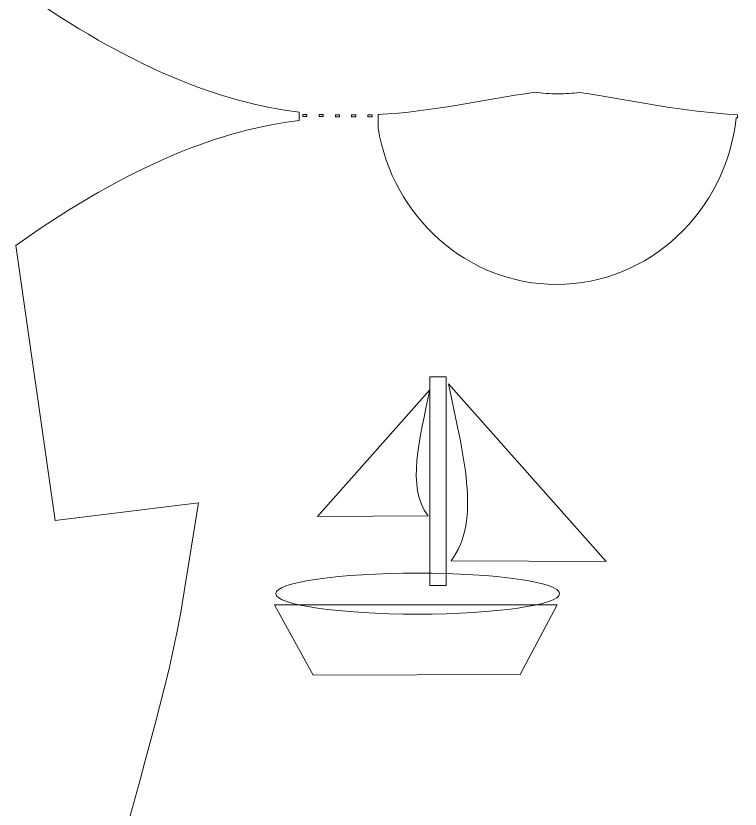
# Model space of a CAD drawing. Header units: centimetres. Extents: x -26.8 to 26.4, y -13.7 to 13.8.
# Drawn here: x 11.83 to 19.22, y -6.87 to 1.22 of the extents above; entities that cross this region are included whole.
import ezdxf

# ---------------------------------------------------------------- set-up
doc = ezdxf.new("R2010")
doc.units = ezdxf.units.CM
doc.header["$MEASUREMENT"] = 0
doc.layers.add('Layer 1', color=7, linetype='Continuous')

msp = doc.modelspace()

# ---------------------------------------------------------------- linework, layer by layer
at = {"layer": 'Layer 1', "color": 143, "lineweight": 20}
for points, knots in [([(15.42758, 13.68892), (15.42758, 13.68892), (15.29529, 13.29618), (15.29529, 13.29618), (15.29529, 13.29618), (15.40948, 13.09513), (15.47388, 12.87178), (15.47388, 12.63555), (15.47388, 12.63555), (15.47388, 11.76615), (14.61106, 11.06128), (13.54821, 11.06128), (13.54821, 11.06128), (13.31576, 11.06128), (13.09304, 11.09454), (12.88675, 11.15636), (12.88675, 11.15636), (12.14917, 9.17911), (13.12709, 7.3144), (13.51183, 5.27103), (13.51183, 5.27103), (13.51183, 5.27103), (13.6929, 4.13415), (13.6929, 4.13415), (13.6929, 4.13415), (13.6929, 4.13415), (12.23356, 4.31688), (12.23356, 4.31688), (12.23356, 4.31688), (12.23356, 4.31688), (11.8309, 1.50982), (11.8309, 1.50982), (11.8309, 1.50982), (13.01569, 0.66949), (13.93187, 0.33261), (14.72065, 0.23486), (14.72065, 0.23486), (14.72065, 0.23486), (14.72065, 0.15052), (14.72065, 0.15052), (14.72065, 0.15052), (13.93188, 0.05277), (13.01569, -0.28411), (11.8309, -1.12444), (11.8309, -1.12444), (11.8309, -1.12444), (12.23356, -3.93068), (12.23356, -3.93068), (12.23356, -3.93068), (12.23356, -3.93068), (13.6929, -3.74878), (13.6929, -3.74878), (13.6929, -3.74878), (13.6929, -3.74878), (13.51183, -4.88483), (13.51183, -4.88483), (13.51183, -4.88483), (13.1271, -6.9282), (12.14917, -8.79373), (12.88675, -10.77098), (12.88675, -10.77098), (13.09304, -10.70915), (13.31576, -10.67507), (13.54821, -10.67507), (13.54821, -10.67507), (14.61106, -10.67508), (15.47388, -11.38077), (15.47388, -12.25017), (15.47388, -12.25017), (15.47388, -12.4864), (15.40947, -12.70975), (15.29529, -12.9108), (15.29529, -12.9108), (15.29529, -12.9108), (15.42758, -13.30354), (15.42758, -13.30354), (15.42758, -13.30354), (15.42758, -13.30354), (16.24944, -13.30354), (16.24944, -13.30354), (16.24944, -13.30354), (16.24944, -13.30354), (18.44217, -13.30354), (18.44217, -13.30354), (18.44217, -13.30354), (18.44217, -13.30354), (19.26403, -13.30354), (19.26403, -13.30354), (19.26403, -13.30354), (19.26403, -13.30354), (19.39715, -12.9108), (19.39715, -12.9108), (19.39715, -12.9108), (19.28297, -12.70975), (19.21856, -12.4864), (19.21856, -12.25017), (19.21856, -12.25017), (19.21856, -11.38077), (20.08056, -10.67508), (21.1434, -10.67507), (21.1434, -10.67507), (21.37585, -10.67507), (21.59857, -10.70915), (21.80486, -10.77098), (21.80486, -10.77098), (22.73857, -9.59058), (21.40258, -6.85652), (21.17978, -4.88483), (21.17978, -4.88483), (21.17978, -4.88483), (20.99871, -3.74878), (20.99871, -3.74878), (20.99871, -3.74878), (20.99871, -3.74878), (22.45805, -3.93068), (22.45805, -3.93068), (22.45805, -3.93068), (22.45805, -3.93068), (22.86072, -1.12444), (22.86072, -1.12444), (22.86072, -1.12444), (21.68967, -0.29386), (20.78164, 0.04427), (19.99908, 0.14639), (19.99908, 0.14639), (19.99908, 0.14639), (19.99908, 0.23899), (19.99908, 0.23899), (19.99908, 0.23899), (20.78164, 0.34111), (21.68967, 0.67923), (22.86072, 1.50982), (22.86072, 1.50982), (22.86072, 1.50982), (22.45805, 4.31688), (22.45805, 4.31688), (22.45805, 4.31688), (22.45805, 4.31688), (20.99871, 4.13415), (20.99871, 4.13415), (20.99871, 4.13415), (20.99871, 4.13415), (21.17978, 5.27103), (21.17978, 5.27103), (21.17978, 5.27103), (21.40258, 7.24272), (22.73857, 9.97595), (21.80486, 11.15636), (21.80486, 11.15636), (21.59857, 11.09453), (21.37585, 11.06128), (21.1434, 11.06128), (21.1434, 11.06128), (20.08055, 11.06128), (19.21856, 11.76615), (19.21856, 12.63555), (19.21856, 12.63555), (19.21856, 12.87178), (19.28297, 13.09513), (19.39715, 13.29618), (19.39715, 13.29618), (19.39715, 13.29618), (19.26403, 13.68892), (19.26403, 13.68892), (19.26403, 13.68892), (19.26403, 13.68892), (18.44217, 13.68892), (18.44217, 13.68892), (18.44217, 13.68892), (18.44217, 13.68892), (16.24944, 13.68892), (16.24944, 13.68892), (16.24944, 13.68892), (16.24944, 13.68892), (15.42758, 13.68892), (15.42758, 13.68892)], [0, 0, 0, 0, 0.0222222, 0.0222222, 0.0222222, 0.0222222, 0.0444444, 0.0444444, 0.0444444, 0.0444444, 0.0666667, 0.0666667, 0.0666667, 0.0666667, 0.0888889, 0.0888889, 0.0888889, 0.0888889, 0.1111111, 0.1111111, 0.1111111, 0.1111111, 0.1333333, 0.1333333, 0.1333333, 0.1333333, 0.1555556, 0.1555556, 0.1555556, 0.1555556, 0.1777778, 0.1777778, 0.1777778, 0.1777778, 0.2, 0.2, 0.2, 0.2, 0.2222222, 0.2222222, 0.2222222, 0.2222222, 0.2444444, 0.2444444, 0.2444444, 0.2444444, 0.2666667, 0.2666667, 0.2666667, 0.2666667, 0.2888889, 0.2888889, 0.2888889, 0.2888889, 0.3111111, 0.3111111, 0.3111111, 0.3111111, 0.3333333, 0.3333333, 0.3333333, 0.3333333, 0.3555556, 0.3555556, 0.3555556, 0.3555556, 0.3777778, 0.3777778, 0.3777778, 0.3777778, 0.4, 0.4, 0.4, 0.4, 0.4222222, 0.4222222, 0.4222222, 0.4222222, 0.4444444, 0.4444444, 0.4444444, 0.4444444, 0.4666667, 0.4666667, 0.4666667, 0.4666667, 0.4888889, 0.4888889, 0.4888889, 0.4888889, 0.5111111, 0.5111111, 0.5111111, 0.5111111, 0.5333333, 0.5333333, 0.5333333, 0.5333333, 0.5555556, 0.5555556, 0.5555556, 0.5555556, 0.5777778, 0.5777778, 0.5777778, 0.5777778, 0.6, 0.6, 0.6, 0.6, 0.6222222, 0.6222222, 0.6222222, 0.6222222, 0.6444444, 0.6444444, 0.6444444, 0.6444444, 0.6666667, 0.6666667, 0.6666667, 0.6666667, 0.6888889, 0.6888889, 0.6888889, 0.6888889, 0.7111111, 0.7111111, 0.7111111, 0.7111111, 0.7333333, 0.7333333, 0.7333333, 0.7333333, 0.7555556, 0.7555556, 0.7555556, 0.7555556, 0.7777778, 0.7777778, 0.7777778, 0.7777778, 0.8, 0.8, 0.8, 0.8, 0.8222222, 0.8222222, 0.8222222, 0.8222222, 0.8444444, 0.8444444, 0.8444444, 0.8444444, 0.8666667, 0.8666667, 0.8666667, 0.8666667, 0.8888889, 0.8888889, 0.8888889, 0.8888889, 0.9111111, 0.9111111, 0.9111111, 0.9111111, 0.9333333, 0.9333333, 0.9333333, 0.9333333, 0.9555556, 0.9555556, 0.9555556, 0.9555556, 1, 1, 1, 1]), ([(17.12339, 0.43743), (17.19978, 0.42652), (17.27882, 0.42172), (17.35986, 0.42172), (17.35986, 0.42172), (17.43542, 0.42172), (17.50906, 0.42626), (17.58062, 0.43578), (17.58062, 0.43578), (18.11552, 0.35474), (18.63048, 0.2362), (19.19375, 0.2084), (19.19375, 0.2084), (19.19375, 0.2084), (19.19375, 0.17698), (19.19375, 0.17698), (19.19375, 0.17698), (19.18923, 0.17677), (19.18421, 0.17722), (19.1797, 0.17698), (19.1797, 0.17698), (19.07393, -0.77883), (18.29363, -1.52214), (17.34663, -1.52214), (17.34663, -1.52214), (16.43405, -1.52214), (15.67458, -0.83186), (15.52597, 0.07363), (15.52597, 0.07363), (15.52597, 0.07363), (15.52597, 0.21006), (15.52597, 0.21006), (15.52597, 0.21006), (16.08259, 0.24058), (16.593, 0.3577), (17.12339, 0.43744), (17.12339, 0.43744), (17.12339, 0.43744), (17.12339, 0.43743), (17.12339, 0.43743)], [0, 0, 0, 0, 0.0909091, 0.0909091, 0.0909091, 0.0909091, 0.1818182, 0.1818182, 0.1818182, 0.1818182, 0.2727273, 0.2727273, 0.2727273, 0.2727273, 0.3636364, 0.3636364, 0.3636364, 0.3636364, 0.4545455, 0.4545455, 0.4545455, 0.4545455, 0.5454545, 0.5454545, 0.5454545, 0.5454545, 0.6363636, 0.6363636, 0.6363636, 0.6363636, 0.7272727, 0.7272727, 0.7272727, 0.7272727, 0.8181818, 0.8181818, 0.8181818, 0.8181818, 1, 1, 1, 1]), ([(14.75785, 0.21006), (14.75785, 0.21006), (14.80002, 0.20923), (14.80002, 0.20923), (14.80002, 0.20923), (14.80002, 0.20923), (14.80002, 0.18856), (14.80002, 0.18856), (14.80002, 0.18856), (14.80002, 0.18856), (14.75785, 0.18856), (14.75785, 0.18856), (14.75785, 0.18856), (14.75785, 0.18856), (14.75785, 0.21006), (14.75785, 0.21006)], [0, 0, 0, 0, 0.2, 0.2, 0.2, 0.2, 0.4, 0.4, 0.4, 0.4, 0.6, 0.6, 0.6, 0.6, 1, 1, 1, 1]), ([(14.92404, 0.20923), (14.92404, 0.20923), (14.96621, 0.20923), (14.96621, 0.20923), (14.96621, 0.20923), (14.96621, 0.20923), (14.96621, 0.18856), (14.96621, 0.18856), (14.96621, 0.18856), (14.96621, 0.18856), (14.92404, 0.18856), (14.92404, 0.18856), (14.92404, 0.18856), (14.92404, 0.18856), (14.92404, 0.20923), (14.92404, 0.20923)], [0, 0, 0, 0, 0.2, 0.2, 0.2, 0.2, 0.4, 0.4, 0.4, 0.4, 0.6, 0.6, 0.6, 0.6, 1, 1, 1, 1]), ([(15.09023, 0.20841), (15.09023, 0.20841), (15.1324, 0.20841), (15.1324, 0.20841), (15.1324, 0.20841), (15.1324, 0.20841), (15.1324, 0.18774), (15.1324, 0.18774), (15.1324, 0.18774), (15.1324, 0.18774), (15.09023, 0.18774), (15.09023, 0.18774), (15.09023, 0.18774), (15.09023, 0.18774), (15.09023, 0.20841), (15.09023, 0.20841)], [0, 0, 0, 0, 0.2, 0.2, 0.2, 0.2, 0.4, 0.4, 0.4, 0.4, 0.6, 0.6, 0.6, 0.6, 1, 1, 1, 1]), ([(15.25642, 0.20841), (15.25642, 0.20841), (15.29859, 0.20841), (15.29859, 0.20841), (15.29859, 0.20841), (15.29859, 0.20841), (15.29859, 0.18774), (15.29859, 0.18774), (15.29859, 0.18774), (15.29859, 0.18774), (15.25642, 0.18774), (15.25642, 0.18774), (15.25642, 0.18774), (15.25642, 0.18774), (15.25642, 0.20841), (15.25642, 0.20841)], [0, 0, 0, 0, 0.2, 0.2, 0.2, 0.2, 0.4, 0.4, 0.4, 0.4, 0.6, 0.6, 0.6, 0.6, 1, 1, 1, 1]), ([(15.42261, 0.20758), (15.42261, 0.20758), (15.46478, 0.20758), (15.46478, 0.20758), (15.46478, 0.20758), (15.46478, 0.20758), (15.46478, 0.18691), (15.46478, 0.18691), (15.46478, 0.18691), (15.46478, 0.18691), (15.42261, 0.18691), (15.42261, 0.18691), (15.42261, 0.18691), (15.42261, 0.18691), (15.42261, 0.20758), (15.42261, 0.20758)], [0, 0, 0, 0, 0.2, 0.2, 0.2, 0.2, 0.4, 0.4, 0.4, 0.4, 0.6, 0.6, 0.6, 0.6, 1, 1, 1, 1])]:
    msp.add_open_spline(points, degree=3, knots=knots, dxfattribs=at)
at = {"layer": 'Layer 1', "color": 158, "lineweight": 9}
msp.add_open_spline([(16.05266, -2.46374), (16.05266, -2.46374), (16.22014, -2.46374), (16.22014, -2.46374), (16.22014, -2.46374), (16.22014, -2.46374), (16.22014, -4.59313), (16.22014, -4.59313), (16.22014, -4.59313), (16.22014, -4.59313), (16.05266, -4.59313), (16.05266, -4.59313), (16.05266, -4.59313), (16.05266, -4.59313), (16.05266, -2.46374), (16.05266, -2.46374)], degree=3, knots=[0, 0, 0, 0, 0.2, 0.2, 0.2, 0.2, 0.4, 0.4, 0.4, 0.4, 0.6, 0.6, 0.6, 0.6, 1, 1, 1, 1], dxfattribs=at)
at = {"layer": 'Layer 1', "color": 252, "lineweight": 9}
msp.add_open_spline([(16.26999, -4.34038), (16.26999, -4.34038), (17.85316, -4.3473), (17.85316, -4.3473), (17.85316, -4.3473), (17.85316, -4.3473), (16.24555, -2.53493), (16.24555, -2.53493), (16.24555, -2.53493), (16.38543, -3.23415), (16.58794, -3.92791), (16.26999, -4.34038)], degree=3, knots=[0, 0, 0, 0, 0.25, 0.25, 0.25, 0.25, 0.5, 0.5, 0.5, 0.5, 1, 1, 1, 1], dxfattribs=at)
at = {"layer": 'Layer 1', "color": 251, "lineweight": 5}
msp.add_open_spline([(16.03594, -3.88206), (16.03594, -3.88206), (14.90893, -3.88699), (14.90893, -3.88699), (14.90893, -3.88699), (14.90893, -3.88699), (16.05333, -2.59682), (16.05333, -2.59682), (16.05333, -2.59682), (15.95375, -3.09457), (15.80959, -3.58844), (16.03593, -3.88206), (16.03593, -3.88206), (16.03593, -3.88206), (16.03594, -3.88206), (16.03594, -3.88206)], degree=3, knots=[0, 0, 0, 0, 0.2, 0.2, 0.2, 0.2, 0.4, 0.4, 0.4, 0.4, 0.6, 0.6, 0.6, 0.6, 1, 1, 1, 1], dxfattribs=at)
at = {"layer": 'Layer 1', "color": 253, "lineweight": 9}
msp.add_open_spline([(17.37717, -4.67469), (17.37717, -4.79013), (16.72878, -4.88383), (15.92988, -4.88383), (15.92988, -4.88383), (15.13097, -4.88383), (14.48259, -4.79014), (14.48259, -4.67469), (14.48259, -4.67469), (14.48259, -4.55925), (15.13098, -4.46555), (15.92988, -4.46555), (15.92988, -4.46555), (16.72879, -4.46555), (17.37717, -4.55924), (17.37717, -4.67469)], degree=3, knots=[0, 0, 0, 0, 0.2, 0.2, 0.2, 0.2, 0.4, 0.4, 0.4, 0.4, 0.6, 0.6, 0.6, 0.6, 1, 1, 1, 1], dxfattribs=at)
at = {"layer": 'Layer 1', "color": 250, "lineweight": 9}
msp.add_open_spline([(14.47078, -4.78922), (14.47078, -4.78922), (14.86297, -5.50514), (14.86297, -5.50514), (14.86297, -5.50514), (14.86297, -5.50514), (16.97416, -5.50027), (16.97416, -5.50027), (16.97416, -5.50027), (16.97416, -5.50027), (17.35372, -4.78923), (17.35372, -4.78923), (17.35372, -4.78923), (17.35372, -4.78923), (14.47078, -4.78923), (14.47078, -4.78923), (14.47078, -4.78923), (14.47078, -4.78923), (14.47078, -4.78922), (14.47078, -4.78922)], degree=3, knots=[0, 0, 0, 0, 0.1666667, 0.1666667, 0.1666667, 0.1666667, 0.3333333, 0.3333333, 0.3333333, 0.3333333, 0.5, 0.5, 0.5, 0.5, 0.6666667, 0.6666667, 0.6666667, 0.6666667, 1, 1, 1, 1], dxfattribs=at)

doc.saveas('drawing.dxf')
